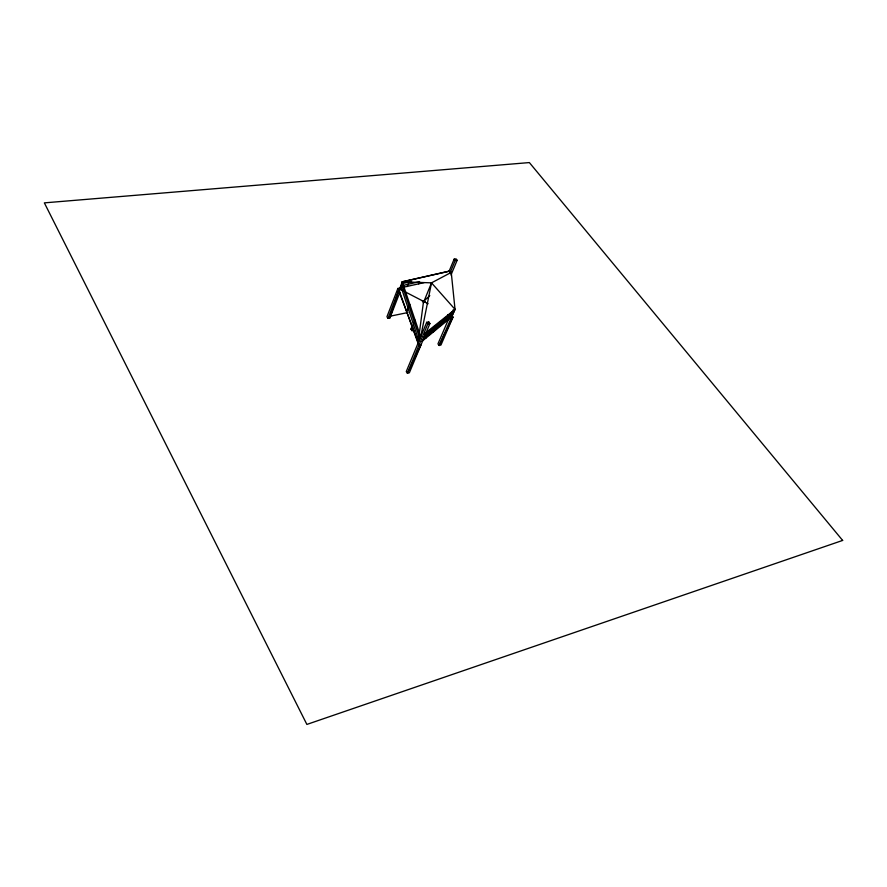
<?xml version="1.0" encoding="UTF-8"?>
<svg xmlns="http://www.w3.org/2000/svg" width="887" height="887" viewBox="0 0 887 887"><rect width="100%" height="100%" fill="white"/><g stroke="black" fill="none" stroke-linecap="round" stroke-linejoin="round"><path stroke-width="1.33" d="M451.239 272.409L431.503 282.853L420.693 336.816L402.243 281.822L449.166 271.112L451.239 272.409L455.031 309.363L451.805 315.861M426.725 322.291L427.844 323.844L419.107 344.832L421.17 344.478L407.399 373.283L409.362 372.773L429.918 323.555L428.809 321.959L426.725 322.291L406.268 371.564L407.399 373.283L419.107 344.832L397.886 288.463L386.943 316.748L388.018 318.344L389.914 317.923L398.906 289.949L397.886 288.463L424.041 282.643M419.873 338.779L401.623 283.729L402.243 281.822L449.753 271.145M388.018 318.344L398.906 289.949L400.924 289.661L428.111 303.742M389.914 317.923L399.915 292.233M407.244 286.49L408.974 282.066M407.244 310.749L409.805 304.352M418.731 283.862L419.618 281.656L400.758 285.958L418.952 341.018M411.967 326.538L410.925 329.099L412.023 330.707L413.054 328.146M412.51 326.638L415.127 320.218M423.864 301.602L431.503 282.853L402.243 281.822L399.893 288.175L400.924 289.661M449.166 271.112L454.155 259.115L456.073 258.86L457.127 260.301L450.984 274.992M427.8 324.376L428.809 321.959M450.097 272.797L455.208 260.545L454.155 259.115M425.749 338.235L428.432 331.849M433.399 331.96L436.082 325.596M431.503 282.853L455.031 309.363L439.087 345.498L437.967 343.857L448.833 318.522M446.205 321.427L448.911 315.107M452.348 314.353L453.457 312.523L453.19 309.774M398.906 289.949L418.021 343.236L423.387 302.5L422.345 301.003L424.33 300.704L429.785 295.593M421.979 341.34L450.995 317.491L452.958 317.18L451.882 315.672L451.638 311.869M423.72 337.171L452.758 313.388M422.644 339.743L451.671 315.927M424.651 334.931L453.7 311.182M424.984 333.379L455.031 309.363M412.023 330.707L413.896 330.274M401.623 283.729L411.535 281.489M390.269 316.16L407.787 312.568M410.925 329.099L412.322 328.866M447.613 314.685L449.92 315.983L451.882 315.672M427.844 323.844L429.918 323.555M455.208 260.545L457.127 260.301M424.252 300.604L423.387 302.5L425.372 302.201L424.341 300.726M449.92 315.983L450.995 317.491M452.958 317.18L440.95 345.032L439.087 345.498L452.958 317.18M842.65 540.427L306.88 724.424L44.35 202.868L529.362 162.576L842.65 540.427"/></g></svg>
